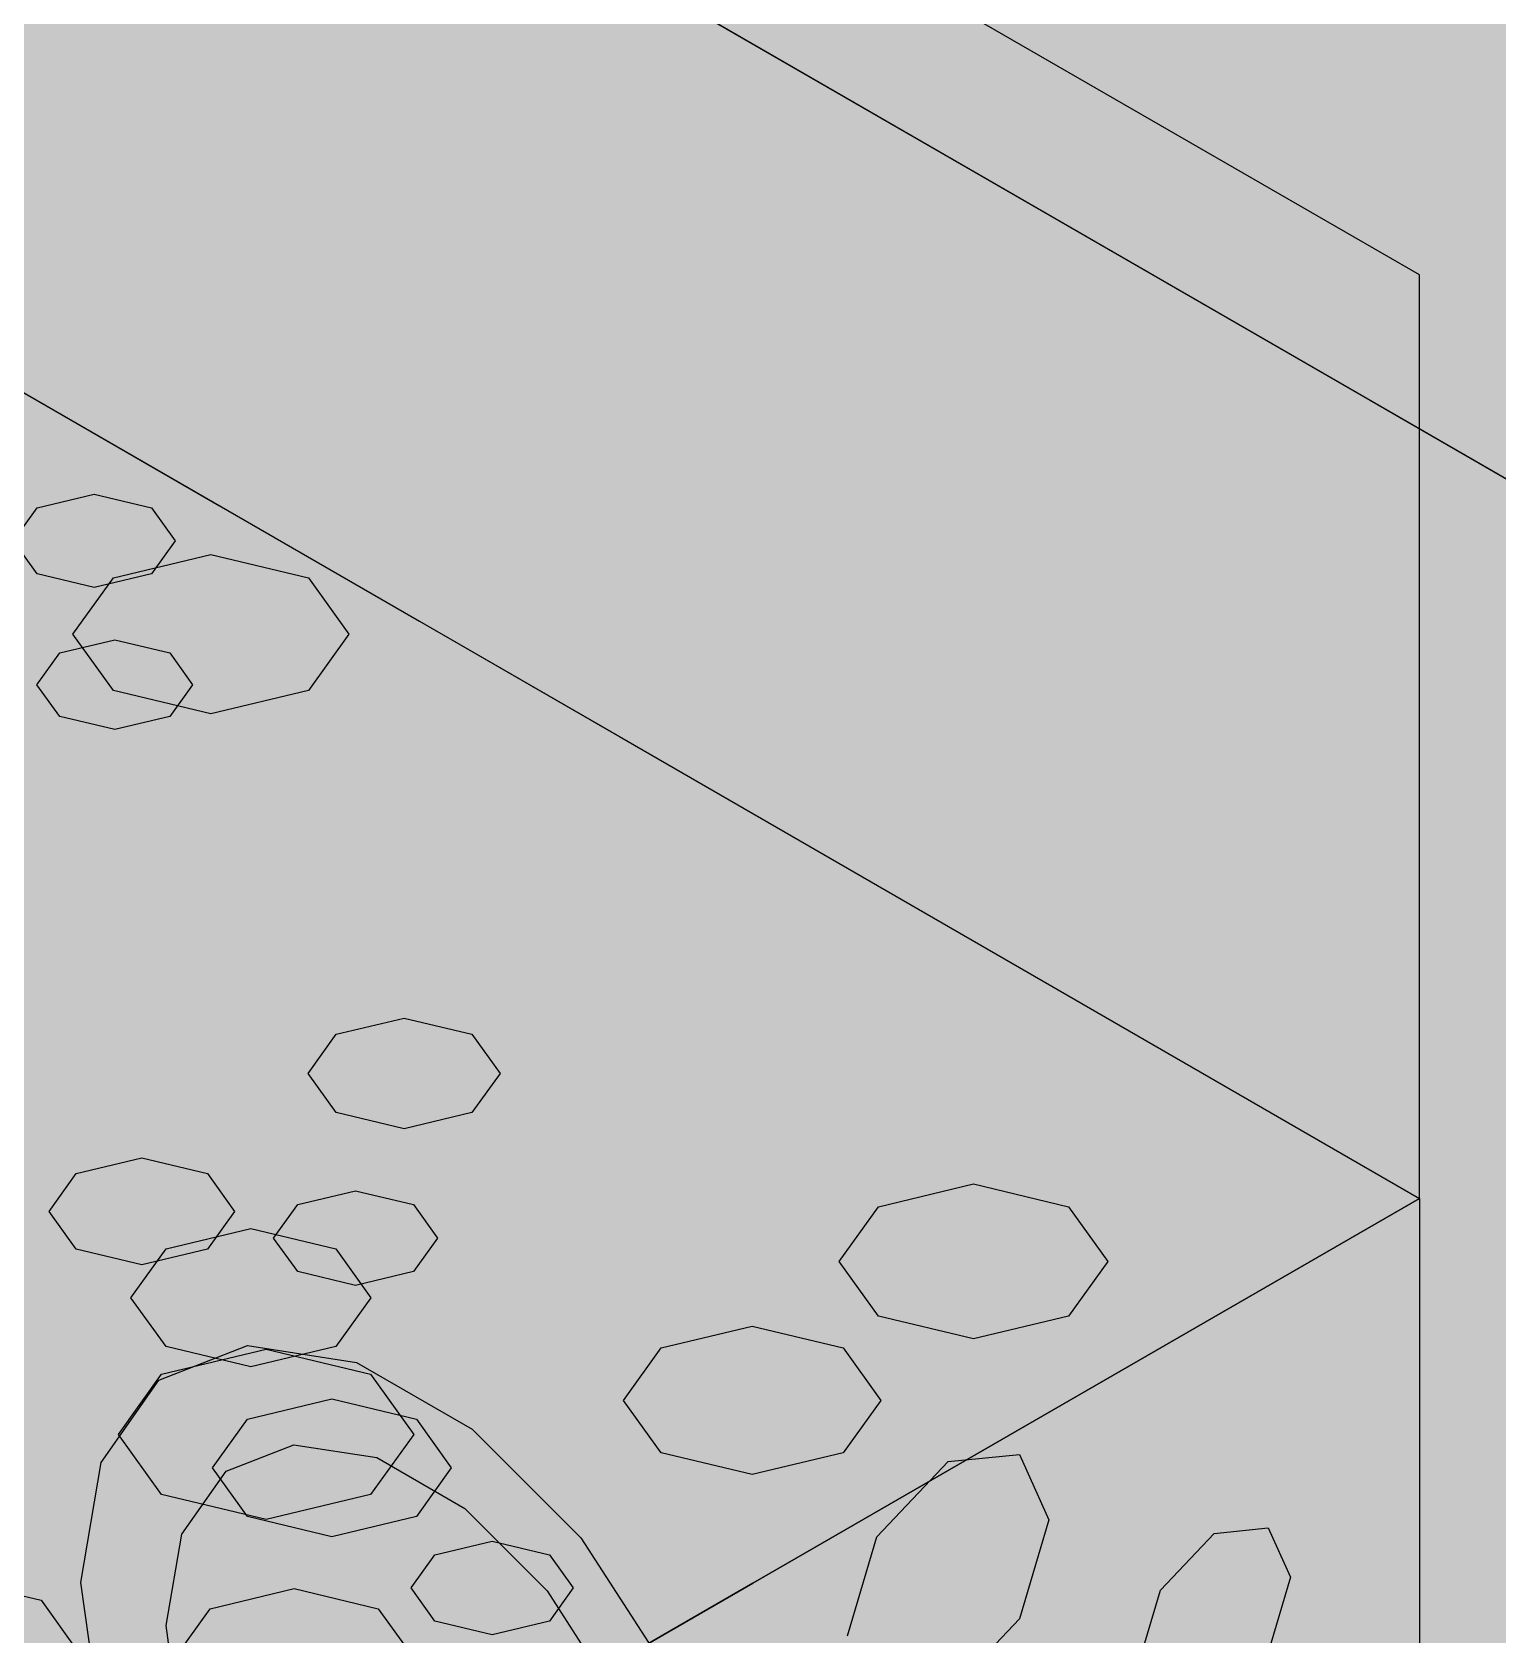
# Model space of a CAD drawing. Header units: metres. Extents: x 0 to 14.2, y 0 to 5.9.
# Drawn here: x 2.5286 to 2.719, y 4.0633 to 4.2716 of the extents above; entities that cross this region are included whole.
import ezdxf

# ---------------------------------------------------------------- set-up
doc = ezdxf.new("R2010")
doc.units = ezdxf.units.M
doc.header["$LTSCALE"] = 0.25
doc.layers.add('ISO-ARISTAS', color=8, linetype='CONTINUOUS')
doc.layers.add('ISO-CONCRETO-SUP', color=254, linetype='CONTINUOUS', true_color=0xe8e8e8)

msp = doc.modelspace()

# ---------------------------------------------------------------- linework, layer by layer
at = {"layer": 'ISO-ARISTAS', "color": 250}
for p, q in [((2.70019, 4.225), (2.44146, 4.37438)), ((2.70019, 4.225), (2.44146, 4.37438)), ((2.44363, 4.37312), (2.70235, 4.22375)), ((2.44363, 4.37312), (2.70235, 4.22375)), ((2.70885, 4.24), (2.64389, 4.2775)), ((2.87447, 4.12438), (2.61575, 4.27375)), ((2.61575, 4.27375), (2.87447, 4.12438)), ((2.501, 4.24), (2.55296, 4.21)), ((2.70885, 4.18), (2.70885, 4.24)), ((2.51399, 4.2325), (2.57894, 4.195)), ((2.95891, 4.07563), (2.70019, 4.225)), ((2.95891, 4.07563), (2.70019, 4.225)), ((2.70235, 4.22375), (2.96108, 4.07438)), ((2.70235, 4.22375), (2.96108, 4.07438)), ((2.52619, 4.20546), (2.52927, 4.20974)), ((2.52927, 4.20974), (2.53669, 4.21152)), ((2.53669, 4.21152), (2.54412, 4.20974)), ((2.54412, 4.20974), (2.5472, 4.20546)), ((2.55296, 4.21), (2.60492, 4.18)), ((2.52927, 4.20117), (2.52619, 4.20546)), ((2.53917, 4.20064), (2.55184, 4.20367)), ((2.5472, 4.20546), (2.54412, 4.20117)), ((2.55184, 4.20367), (2.56452, 4.20064)), ((2.53669, 4.19939), (2.52927, 4.20117)), ((2.53392, 4.19332), (2.53917, 4.20064)), ((2.54412, 4.20117), (2.53669, 4.19939)), ((2.56452, 4.20064), (2.56977, 4.19332)), ((2.53917, 4.186), (2.53392, 4.19332)), ((2.56977, 4.19332), (2.56452, 4.186)), ((2.57894, 4.195), (2.64389, 4.1575)), ((2.52923, 4.18675), (2.53219, 4.19088)), ((2.53219, 4.19088), (2.53934, 4.19259)), ((2.53934, 4.19259), (2.54649, 4.19088)), ((2.54649, 4.19088), (2.54945, 4.18675)), ((2.53219, 4.18263), (2.52923, 4.18675)), ((2.54945, 4.18675), (2.54649, 4.18263)), ((2.55184, 4.18297), (2.53917, 4.186)), ((2.56452, 4.186), (2.55184, 4.18297)), ((2.53934, 4.18092), (2.53219, 4.18263)), ((2.54649, 4.18263), (2.53934, 4.18092)), ((2.60492, 4.18), (2.65688, 4.15)), ((2.70885, 4.12), (2.70885, 4.18)), ((2.64389, 4.1575), (2.70885, 4.12)), ((2.65688, 4.15), (2.70885, 4.12)), ((2.56812, 4.14132), (2.57693, 4.14343)), ((2.57693, 4.14343), (2.58575, 4.14132)), ((2.56447, 4.13623), (2.56812, 4.14132)), ((2.58575, 4.14132), (2.5894, 4.13623)), ((2.56812, 4.13114), (2.56447, 4.13623)), ((2.5894, 4.13623), (2.58575, 4.13114)), ((2.57693, 4.12903), (2.56812, 4.13114)), ((2.58575, 4.13114), (2.57693, 4.12903)), ((2.53434, 4.12323), (2.54286, 4.12527)), ((2.54286, 4.12527), (2.55138, 4.12323)), ((2.53081, 4.11831), (2.53434, 4.12323)), ((2.55138, 4.12323), (2.55491, 4.11831)), ((2.56311, 4.11919), (2.57064, 4.12099)), ((2.57064, 4.12099), (2.57817, 4.11919)), ((2.63856, 4.11892), (2.6509, 4.12187)), ((2.6509, 4.12187), (2.66323, 4.11892)), ((2.53434, 4.1134), (2.53081, 4.11831)), ((2.55491, 4.11831), (2.55138, 4.1134)), ((2.55999, 4.11484), (2.56311, 4.11919)), ((2.57817, 4.11919), (2.58129, 4.11484)), ((2.63346, 4.1118), (2.63856, 4.11892)), ((2.66323, 4.11892), (2.66834, 4.1118)), ((2.70885, 4.12), (2.66554, 4.095)), ((2.66554, 4.095), (2.70885, 4.12)), ((2.70885, 4.12), (2.70885, 4.07)), ((2.54601, 4.11346), (2.55703, 4.11609)), ((2.55703, 4.11609), (2.56805, 4.11346)), ((2.56311, 4.11049), (2.55999, 4.11484)), ((2.58129, 4.11484), (2.57817, 4.11049)), ((2.54286, 4.11136), (2.53434, 4.1134)), ((2.54144, 4.10709), (2.54601, 4.11346)), ((2.55138, 4.1134), (2.54286, 4.11136)), ((2.56805, 4.11346), (2.57262, 4.10709)), ((2.63856, 4.10468), (2.63346, 4.1118)), ((2.66834, 4.1118), (2.66323, 4.10468)), ((2.57064, 4.10869), (2.56311, 4.11049)), ((2.57817, 4.11049), (2.57064, 4.10869)), ((2.54601, 4.10073), (2.54144, 4.10709)), ((2.57262, 4.10709), (2.56805, 4.10073)), ((2.6509, 4.10173), (2.63856, 4.10468)), ((2.66323, 4.10468), (2.6509, 4.10173)), ((2.61035, 4.10057), (2.62216, 4.10339)), ((2.62216, 4.10339), (2.63397, 4.10057)), ((2.54508, 4.09639), (2.5566, 4.1009)), ((2.54544, 4.09716), (2.55901, 4.10041)), ((2.55703, 4.09809), (2.54601, 4.10073)), ((2.5566, 4.1009), (2.57073, 4.09868)), ((2.56805, 4.10073), (2.55703, 4.09809)), ((2.55901, 4.10041), (2.57257, 4.09716)), ((2.60545, 4.09375), (2.61035, 4.10057)), ((2.63397, 4.10057), (2.63886, 4.09375)), ((2.53982, 4.08933), (2.54544, 4.09716)), ((2.57073, 4.09868), (2.58577, 4.09)), ((2.57257, 4.09716), (2.57819, 4.08933)), ((2.53756, 4.08569), (2.54508, 4.09639)), ((2.55659, 4.09131), (2.56756, 4.09393)), ((2.56756, 4.09393), (2.57853, 4.09131)), ((2.61035, 4.08693), (2.60545, 4.09375)), ((2.66554, 4.095), (2.62224, 4.07)), ((2.62224, 4.07), (2.66554, 4.095)), ((2.63886, 4.09375), (2.63397, 4.08693)), ((2.55205, 4.08497), (2.55659, 4.09131)), ((2.57853, 4.09131), (2.58307, 4.08497)), ((2.54544, 4.0815), (2.53982, 4.08933)), ((2.57819, 4.08933), (2.57257, 4.0815)), ((2.58577, 4.09), (2.5999, 4.0759)), ((2.55384, 4.08454), (2.56263, 4.08799)), ((2.55384, 4.08454), (2.56263, 4.08799)), ((2.56263, 4.08799), (2.57339, 4.08632)), ((2.56263, 4.08799), (2.57339, 4.08632)), ((2.62216, 4.08411), (2.61035, 4.08693)), ((2.63397, 4.08693), (2.62216, 4.08411)), ((2.53495, 4.0701), (2.53756, 4.08569)), ((2.55659, 4.07864), (2.55205, 4.08497)), ((2.57339, 4.08632), (2.58482, 4.07972)), ((2.57339, 4.08632), (2.58482, 4.07972)), ((2.58307, 4.08497), (2.57853, 4.07864)), ((2.63836, 4.07603), (2.64761, 4.08579)), ((2.64761, 4.08579), (2.65686, 4.08671)), ((2.65686, 4.08671), (2.66069, 4.07824)), ((2.54807, 4.07638), (2.55384, 4.08454)), ((2.54807, 4.07638), (2.55384, 4.08454)), ((2.55901, 4.07826), (2.54544, 4.0815)), ((2.57257, 4.0815), (2.55901, 4.07826)), ((2.56756, 4.07602), (2.55659, 4.07864)), ((2.57853, 4.07864), (2.56756, 4.07602)), ((2.58482, 4.07972), (2.59554, 4.06899)), ((2.58482, 4.07972), (2.59554, 4.06899)), ((2.54603, 4.0645), (2.54807, 4.07638)), ((2.54603, 4.0645), (2.54807, 4.07638)), ((2.66069, 4.07824), (2.65686, 4.06535)), ((2.67518, 4.06908), (2.68218, 4.07647)), ((2.68218, 4.07647), (2.68919, 4.07717)), ((2.68919, 4.07717), (2.69209, 4.07076)), ((2.58094, 4.07366), (2.58837, 4.07544)), ((2.58837, 4.07544), (2.59581, 4.07366)), ((2.5999, 4.0759), (2.61142, 4.05809)), ((2.63453, 4.06314), (2.63836, 4.07603)), ((2.57786, 4.06937), (2.58094, 4.07366)), ((2.59581, 4.07366), (2.59889, 4.06937)), ((2.51851, 4.07049), (2.52977, 4.06779)), ((2.53756, 4.05149), (2.53495, 4.0701)), ((2.69209, 4.07076), (2.68919, 4.061)), ((2.55176, 4.06668), (2.56267, 4.06929)), ((2.56267, 4.06929), (2.57358, 4.06668)), ((2.58094, 4.06507), (2.57786, 4.06937)), ((2.62224, 4.07), (2.57894, 4.045)), ((2.57894, 4.045), (2.62224, 4.07)), ((2.59554, 4.06899), (2.60426, 4.05543)), ((2.59554, 4.06899), (2.60426, 4.05543)), ((2.59889, 4.06937), (2.59581, 4.06507)), ((2.67228, 4.05932), (2.67518, 4.06908)), ((2.70885, 4.07), (2.70885, 4.02)), ((2.52977, 4.06779), (2.53444, 4.06129)), ((2.54724, 4.06039), (2.55176, 4.06668)), ((2.57358, 4.06668), (2.5781, 4.06039)), ((2.54796, 4.05033), (2.54603, 4.0645)), ((2.54796, 4.05033), (2.54603, 4.0645)), ((2.58837, 4.0633), (2.58094, 4.06507)), ((2.59581, 4.06507), (2.58837, 4.0633)), ((2.65686, 4.06535), (2.64761, 4.05559))]:
    msp.add_line(p, q, dxfattribs=at)
at = {"layer": 'ISO-CONCRETO-SUP', "true_color": 0xadada8}
for points in [[(2.70235, 4.32375), (2.96108, 4.17438), (2.70235, 4.57375), (2.96108, 4.42438)], [(2.61575, 4.27375), (2.87447, 4.12438), (2.61575, 4.52375), (2.87447, 4.37438)], [(2.44363, 4.37312), (2.70235, 4.22375), (2.44363, 4.47313), (2.70235, 4.32375)], [(2.52806, 4.17438), (2.78679, 4.025), (2.52806, 4.42438), (2.78679, 4.275)], [(2.44146, 4.12438), (2.70019, 3.975), (2.44146, 4.37438), (2.70019, 4.225)], [(2.70235, 4.22375), (2.96108, 4.07438), (2.70235, 4.32375), (2.96108, 4.17438)], [(2.70019, 3.975), (2.95891, 3.82563), (2.70019, 4.225), (2.95891, 4.07563)], [(2.52806, 3.92438), (2.78679, 3.775), (2.52806, 4.17438), (2.78679, 4.025)], [(2.44146, 3.87438), (2.70019, 3.725), (2.44146, 4.12438), (2.70019, 3.975)]]:
    msp.add_solid(points, dxfattribs=at)
at = {"layer": 'ISO-CONCRETO-SUP', "true_color": 0xc0c0ba}
for points in [[(2.44363, 4.47313), (2.70235, 4.32375), (2.27042, 4.37312), (2.52915, 4.22375)], [(2.52806, 4.42438), (2.78679, 4.275), (2.44146, 4.37438), (2.70019, 4.225)], [(2.27042, 4.37312), (2.52915, 4.22375), (2.09722, 4.27313), (2.35594, 4.12375)], [(2.44363, 4.37312), (2.70235, 4.22375), (2.27042, 4.27313), (2.52915, 4.12375)], [(2.70235, 4.32375), (2.96108, 4.17438), (2.52915, 4.22375), (2.78787, 4.07438)], [(2.70235, 4.32375), (2.96108, 4.17438), (2.61575, 4.27375), (2.87447, 4.12438)], [(2.78679, 4.275), (3.04551, 4.12563), (2.70019, 4.225), (2.95891, 4.07563)], [(2.27042, 4.27313), (2.52915, 4.12375), (2.09722, 4.17313), (2.35594, 4.02375)], [(2.52915, 4.22375), (2.78787, 4.07438), (2.35594, 4.12375), (2.61467, 3.97438)], [(2.70235, 4.22375), (2.96108, 4.07438), (2.52915, 4.12375), (2.78787, 3.97438)], [(2.35594, 4.12375), (2.61467, 3.97438), (2.18274, 4.02375), (2.44146, 3.87438)], [(2.52915, 4.12375), (2.78787, 3.97438), (2.35594, 4.02375), (2.61467, 3.87438)], [(2.78787, 4.07438), (3.0466, 3.925), (2.61467, 3.97438), (2.87339, 3.825)]]:
    msp.add_solid(points, dxfattribs=at)
at = {"layer": 'ISO-CONCRETO-SUP', "true_color": 0xadbfc4}
for points in [[(2.51399, 4.2925), (2.57894, 4.255), (2.51399, 4.3525), (2.57894, 4.315)], [(2.57894, 4.255), (2.64389, 4.2175), (2.57894, 4.315), (2.64389, 4.2775)], [(2.51399, 4.2325), (2.57894, 4.195), (2.51399, 4.2925), (2.57894, 4.255)], [(2.64389, 4.2175), (2.70885, 4.18), (2.64389, 4.2775), (2.70885, 4.24)], [(2.57894, 4.195), (2.64389, 4.1575), (2.57894, 4.255), (2.64389, 4.2175)], [(2.64389, 4.1575), (2.70885, 4.12), (2.64389, 4.2175), (2.70885, 4.18)]]:
    msp.add_solid(points, dxfattribs=at)
at = {"layer": 'ISO-CONCRETO-SUP', "true_color": 0x645f58}
for points in [[(2.501, 4.24), (2.55296, 4.21), (2.4577, 4.215), (2.50966, 4.185)], [(2.55296, 4.21), (2.60492, 4.18), (2.50966, 4.185), (2.56162, 4.155)], [(2.50966, 4.185), (2.56162, 4.155), (2.46636, 4.16), (2.51832, 4.13)], [(2.60492, 4.18), (2.65688, 4.15), (2.56162, 4.155), (2.61358, 4.125)], [(2.56162, 4.155), (2.61358, 4.125), (2.51832, 4.13), (2.57028, 4.1)], [(2.65688, 4.15), (2.70885, 4.12), (2.61358, 4.125), (2.66554, 4.095)], [(2.51832, 4.13), (2.57028, 4.1), (2.47502, 4.105), (2.52698, 4.075)], [(2.61358, 4.125), (2.66554, 4.095), (2.57028, 4.1), (2.62224, 4.07)], [(2.57028, 4.1), (2.62224, 4.07), (2.52698, 4.075), (2.57894, 4.045)], [(2.52698, 4.075), (2.57894, 4.045), (2.48368, 4.05), (2.53564, 4.02)]]:
    msp.add_solid(points, dxfattribs=at)
at = {"layer": 'ISO-CONCRETO-SUP', "true_color": 0x867d70}
for points in [[(2.52927, 4.20117), (2.52619, 4.20546), (2.52927, 4.20974)], [(2.52927, 4.20117), (2.52927, 4.20974), (2.53669, 4.21152)], [(2.52927, 4.20117), (2.53669, 4.21152), (2.54412, 4.20974)], [(2.52927, 4.20117), (2.54412, 4.20974), (2.5472, 4.20546)], [(2.52927, 4.20117), (2.5472, 4.20546), (2.54412, 4.20117)], [(2.52927, 4.20117), (2.54412, 4.20117), (2.53669, 4.19939)], [(2.54544, 4.0815), (2.54544, 4.09716), (2.55901, 4.10041)], [(2.54544, 4.0815), (2.55901, 4.10041), (2.57257, 4.09716)], [(2.54544, 4.0815), (2.53982, 4.08933), (2.54544, 4.09716)], [(2.54544, 4.0815), (2.57257, 4.09716), (2.57819, 4.08933)], [(2.54544, 4.0815), (2.57819, 4.08933), (2.57257, 4.0815)], [(2.54544, 4.0815), (2.57257, 4.0815), (2.55901, 4.07826)]]:
    msp.add_solid(points, dxfattribs=at)
at = {"layer": 'ISO-CONCRETO-SUP', "true_color": 0x9a917f}
for points in [[(2.53917, 4.186), (2.53917, 4.20064), (2.55184, 4.20367)], [(2.53917, 4.186), (2.55184, 4.20367), (2.56452, 4.20064)], [(2.53917, 4.186), (2.53392, 4.19332), (2.53917, 4.20064)], [(2.53917, 4.186), (2.56452, 4.20064), (2.56977, 4.19332)], [(2.53917, 4.186), (2.56977, 4.19332), (2.56452, 4.186)], [(2.53917, 4.186), (2.56452, 4.186), (2.55184, 4.18297)], [(2.54601, 4.10073), (2.54601, 4.11346), (2.55703, 4.11609)], [(2.54601, 4.10073), (2.55703, 4.11609), (2.56805, 4.11346)], [(2.54601, 4.10073), (2.54144, 4.10709), (2.54601, 4.11346)], [(2.54601, 4.10073), (2.56805, 4.11346), (2.57262, 4.10709)], [(2.54601, 4.10073), (2.57262, 4.10709), (2.56805, 4.10073)], [(2.54601, 4.10073), (2.56805, 4.10073), (2.55703, 4.09809)], [(2.58094, 4.06507), (2.58094, 4.07366), (2.58837, 4.07544)], [(2.58094, 4.06507), (2.58837, 4.07544), (2.59581, 4.07366)], [(2.58094, 4.06507), (2.57786, 4.06937), (2.58094, 4.07366)], [(2.58094, 4.06507), (2.59581, 4.07366), (2.59889, 4.06937)], [(2.58094, 4.06507), (2.59889, 4.06937), (2.59581, 4.06507)], [(2.58094, 4.06507), (2.59581, 4.06507), (2.58837, 4.0633)]]:
    msp.add_solid(points, dxfattribs=at)
at = {"layer": 'ISO-CONCRETO-SUP', "true_color": 0x8f8679}
for points in [[(2.53219, 4.18263), (2.52923, 4.18675), (2.53219, 4.19088)], [(2.53219, 4.18263), (2.53219, 4.19088), (2.53934, 4.19259)], [(2.53219, 4.18263), (2.53934, 4.19259), (2.54649, 4.19088)], [(2.53219, 4.18263), (2.54649, 4.19088), (2.54945, 4.18675)], [(2.53219, 4.18263), (2.54945, 4.18675), (2.54649, 4.18263)], [(2.53219, 4.18263), (2.54649, 4.18263), (2.53934, 4.18092)]]:
    msp.add_solid(points, dxfattribs=at)
at = {"layer": 'ISO-CONCRETO-SUP', "true_color": 0x736d64}
for points in [[(2.56812, 4.13114), (2.56812, 4.14132), (2.57693, 4.14343)], [(2.56812, 4.13114), (2.57693, 4.14343), (2.58575, 4.14132)], [(2.56812, 4.13114), (2.56447, 4.13623), (2.56812, 4.14132)], [(2.56812, 4.13114), (2.58575, 4.14132), (2.5894, 4.13623)], [(2.56812, 4.13114), (2.5894, 4.13623), (2.58575, 4.13114)], [(2.56812, 4.13114), (2.58575, 4.13114), (2.57693, 4.12903)], [(2.53434, 4.1134), (2.53434, 4.12323), (2.54286, 4.12527)], [(2.53434, 4.1134), (2.54286, 4.12527), (2.55138, 4.12323)], [(2.53434, 4.1134), (2.53081, 4.11831), (2.53434, 4.12323)], [(2.53434, 4.1134), (2.55138, 4.12323), (2.55491, 4.11831)], [(2.56311, 4.11049), (2.56311, 4.11919), (2.57064, 4.12099)], [(2.56311, 4.11049), (2.57064, 4.12099), (2.57817, 4.11919)], [(2.53434, 4.1134), (2.55491, 4.11831), (2.55138, 4.1134)], [(2.56311, 4.11049), (2.55999, 4.11484), (2.56311, 4.11919)], [(2.56311, 4.11049), (2.57817, 4.11919), (2.58129, 4.11484)], [(2.56311, 4.11049), (2.58129, 4.11484), (2.57817, 4.11049)], [(2.53434, 4.1134), (2.55138, 4.1134), (2.54286, 4.11136)], [(2.56311, 4.11049), (2.57817, 4.11049), (2.57064, 4.10869)], [(2.61035, 4.08693), (2.61035, 4.10057), (2.62216, 4.10339)], [(2.61035, 4.08693), (2.62216, 4.10339), (2.63397, 4.10057)], [(2.61035, 4.08693), (2.60545, 4.09375), (2.61035, 4.10057)], [(2.61035, 4.08693), (2.63397, 4.10057), (2.63886, 4.09375)], [(2.55659, 4.07864), (2.55659, 4.09131), (2.56756, 4.09393)], [(2.55659, 4.07864), (2.56756, 4.09393), (2.57853, 4.09131)], [(2.61035, 4.08693), (2.63886, 4.09375), (2.63397, 4.08693)], [(2.55659, 4.07864), (2.55205, 4.08497), (2.55659, 4.09131)], [(2.55659, 4.07864), (2.57853, 4.09131), (2.58307, 4.08497)], [(2.61035, 4.08693), (2.63397, 4.08693), (2.62216, 4.08411)], [(2.55659, 4.07864), (2.58307, 4.08497), (2.57853, 4.07864)], [(2.55659, 4.07864), (2.57853, 4.07864), (2.56756, 4.07602)]]:
    msp.add_solid(points, dxfattribs=at)
at = {"layer": 'ISO-CONCRETO-SUP', "true_color": 0xa89f8e}
for points in [[(2.63856, 4.10468), (2.63856, 4.11892), (2.6509, 4.12187)], [(2.63856, 4.10468), (2.6509, 4.12187), (2.66323, 4.11892)], [(2.63856, 4.10468), (2.63346, 4.1118), (2.63856, 4.11892)], [(2.63856, 4.10468), (2.66323, 4.11892), (2.66834, 4.1118)], [(2.63856, 4.10468), (2.66834, 4.1118), (2.66323, 4.10468)], [(2.63856, 4.10468), (2.66323, 4.10468), (2.6509, 4.10173)], [(2.50726, 4.05479), (2.51851, 4.07049), (2.52977, 4.06779)], [(2.55176, 4.05409), (2.55176, 4.06668), (2.56267, 4.06929)], [(2.55176, 4.05409), (2.56267, 4.06929), (2.57358, 4.06668)], [(2.50726, 4.05479), (2.52977, 4.06779), (2.53444, 4.06129)], [(2.55176, 4.05409), (2.54724, 4.06039), (2.55176, 4.06668)], [(2.55176, 4.05409), (2.57358, 4.06668), (2.5781, 4.06039)]]:
    msp.add_solid(points, dxfattribs=at)
at = {"layer": 'ISO-CONCRETO-SUP', "true_color": 0x514d47}
for points in [[(2.70885, 4.07), (2.66554, 4.045), (2.70885, 4.12), (2.66554, 4.095)], [(2.66554, 4.045), (2.62224, 4.02), (2.66554, 4.095), (2.62224, 4.07)], [(2.62224, 4.02), (2.57894, 3.995), (2.62224, 4.07), (2.57894, 4.045)], [(2.70885, 4.02), (2.66554, 3.995), (2.70885, 4.07), (2.66554, 4.045)]]:
    msp.add_solid(points, dxfattribs=at)
at = {"layer": 'ISO-CONCRETO-SUP', "true_color": 0x797976}
for points in [[(2.62155, 4.0201), (2.54508, 4.09639), (2.5566, 4.1009)], [(2.62155, 4.0201), (2.5566, 4.1009), (2.57073, 4.09868)], [(2.62155, 4.0201), (2.57073, 4.09868), (2.58577, 4.09)], [(2.62155, 4.0201), (2.53756, 4.08569), (2.54508, 4.09639)], [(2.62155, 4.0201), (2.58577, 4.09), (2.5999, 4.0759)], [(2.62155, 4.0201), (2.53495, 4.0701), (2.53756, 4.08569)], [(2.62155, 4.0201), (2.5999, 4.0759), (2.61142, 4.05809)], [(2.62155, 4.0201), (2.53756, 4.05149), (2.53495, 4.0701)]]:
    msp.add_solid(points, dxfattribs=at)
at = {"layer": 'ISO-CONCRETO-SUP', "true_color": 0x839bb3}
msp.add_solid([(2.55384, 4.08454), (2.56263, 4.08799), (2.51054, 4.05979), (2.51933, 4.06324)], dxfattribs=at)
at = {"layer": 'ISO-CONCRETO-SUP', "true_color": 0x95b1cb}
msp.add_solid([(2.56263, 4.08799), (2.57339, 4.08632), (2.51933, 4.06324), (2.53009, 4.06157)], dxfattribs=at)
at = {"layer": 'ISO-CONCRETO-SUP', "true_color": 0x92adc7}
for points in [[(2.57894, 4.0455), (2.55384, 4.08454), (2.56263, 4.08799)], [(2.57894, 4.0455), (2.56263, 4.08799), (2.57339, 4.08632)], [(2.57894, 4.0455), (2.57339, 4.08632), (2.58482, 4.07972)], [(2.57894, 4.0455), (2.54807, 4.07638), (2.55384, 4.08454)], [(2.57894, 4.0455), (2.58482, 4.07972), (2.59554, 4.06899)], [(2.57894, 4.0455), (2.54603, 4.0645), (2.54807, 4.07638)], [(2.57894, 4.0455), (2.59554, 4.06899), (2.60426, 4.05543)], [(2.57894, 4.0455), (2.54796, 4.05033), (2.54603, 4.0645)]]:
    msp.add_solid(points, dxfattribs=at)
at = {"layer": 'ISO-CONCRETO-SUP', "true_color": 0xa1c0dc}
msp.add_solid([(2.57339, 4.08632), (2.58482, 4.07972), (2.53009, 4.06157), (2.54152, 4.05497)], dxfattribs=at)
at = {"layer": 'ISO-CONCRETO-SUP', "true_color": 0x7d7567}
for points in [[(2.66069, 4.07824), (2.63836, 4.07603), (2.64761, 4.08579)], [(2.66069, 4.07824), (2.64761, 4.08579), (2.65686, 4.08671)], [(2.66069, 4.07824), (2.63836, 4.05468), (2.63453, 4.06314)], [(2.66069, 4.07824), (2.63453, 4.06314), (2.63836, 4.07603)], [(2.66069, 4.07824), (2.64761, 4.05559), (2.63836, 4.05468)], [(2.66069, 4.07824), (2.65686, 4.06535), (2.64761, 4.05559)]]:
    msp.add_solid(points, dxfattribs=at)
at = {"layer": 'ISO-CONCRETO-SUP', "true_color": 0x687c8e}
msp.add_solid([(2.54807, 4.07638), (2.55384, 4.08454), (2.50477, 4.05163), (2.51054, 4.05979)], dxfattribs=at)
at = {"layer": 'ISO-CONCRETO-SUP', "true_color": 0xa7c6e4}
msp.add_solid([(2.58482, 4.07972), (2.59554, 4.06899), (2.54152, 4.05497), (2.55224, 4.04424)], dxfattribs=at)
at = {"layer": 'ISO-CONCRETO-SUP', "true_color": 0x788fa4}
msp.add_solid([(2.54603, 4.0645), (2.54807, 4.07638), (2.50273, 4.03975), (2.50477, 4.05163)], dxfattribs=at)
at = {"layer": 'ISO-CONCRETO-SUP', "true_color": 0x888172}
for points in [[(2.69209, 4.07076), (2.67518, 4.06908), (2.68218, 4.07647)], [(2.69209, 4.07076), (2.68218, 4.07647), (2.68919, 4.07717)], [(2.69209, 4.07076), (2.67518, 4.05291), (2.67228, 4.05932)], [(2.69209, 4.07076), (2.67228, 4.05932), (2.67518, 4.06908)], [(2.69209, 4.07076), (2.68218, 4.0536), (2.67518, 4.05291)], [(2.69209, 4.07076), (2.68919, 4.061), (2.68218, 4.0536)]]:
    msp.add_solid(points, dxfattribs=at)
at = {"layer": 'ISO-CONCRETO-SUP', "true_color": 0xa5c4e1}
msp.add_solid([(2.59554, 4.06899), (2.60426, 4.05543), (2.55224, 4.04424), (2.56096, 4.03068)], dxfattribs=at)
at = {"layer": 'ISO-CONCRETO-SUP', "true_color": 0x8ca6bf}
msp.add_solid([(2.54796, 4.05033), (2.54603, 4.0645), (2.50466, 4.02558), (2.50273, 4.03975)], dxfattribs=at)

doc.saveas('drawing.dxf')
